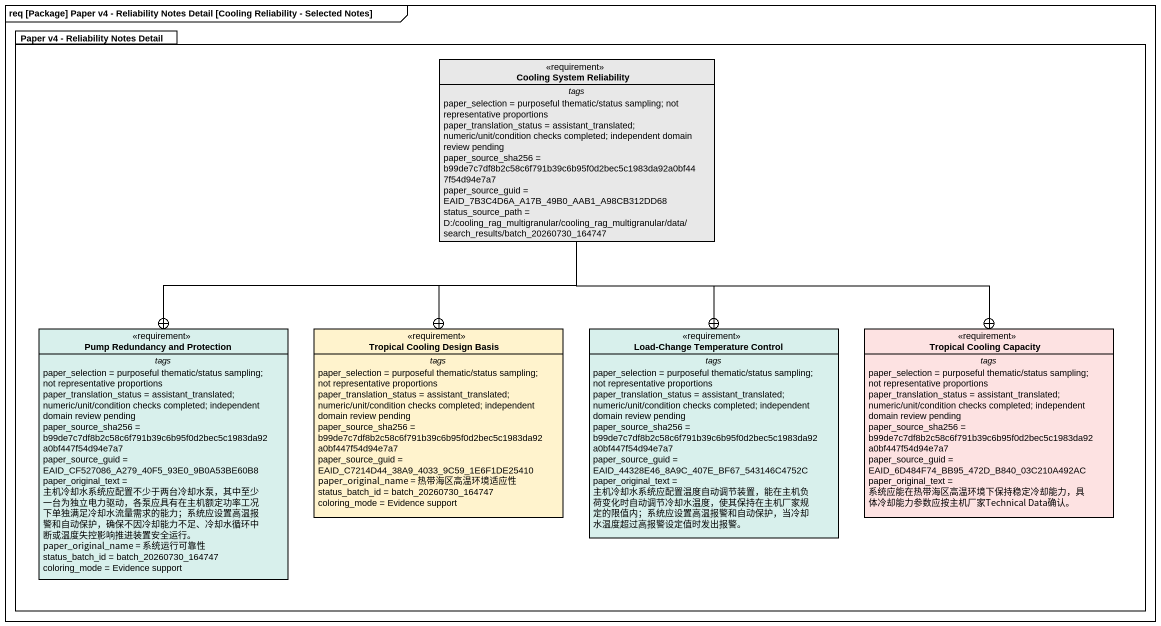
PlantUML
@startuml
mainframe req [Package] Paper v4 - Reliability Notes Detail [Cooling Reliability - Selected Notes]
hide circle
hide empty members
package "Paper v4 - Reliability Notes Detail" as Paper_v4_Reliability_Notes {
  class "Cooling System Reliability" as Cooling_System_Reliability <<requirement>> #E8E8E8 {
    -- tags --
    paper_selection = purposeful thematic/status sampling; not representative proportions
    paper_translation_status = assistant_translated; numeric/unit/condition checks completed; independent domain review pending
    paper_source_sha256 = b99de7c7df8b2c58c6f791b39c6b95f0d2bec5c1983da92a0bf447f54d94e7a7
    paper_source_guid = EAID_7B3C4D6A_A17B_49B0_AAB1_A98CB312DD68
    status_source_path = D:/cooling_rag_multigranular/cooling_rag_multigranular/data/search_results/batch_20260730_164747
  }
  class "Pump Redundancy and Protection" as Pump_Redundancy_and <<requirement>> #D8F0EC {
    -- tags --
    paper_selection = purposeful thematic/status sampling; not representative proportions
    paper_translation_status = assistant_translated; numeric/unit/condition checks completed; independent domain review pending
    paper_source_sha256 = b99de7c7df8b2c58c6f791b39c6b95f0d2bec5c1983da92a0bf447f54d94e7a7
    paper_source_guid = EAID_CF527086_A279_40F5_93E0_9B0A53BE60B8
    paper_original_text = 主机冷却水系统应配置不少于两台冷却水泵，其中至少一台为独立电力驱动，各泵应具有在主机额定功率工况下单独满足冷却水流量需求的能力；系统应设置高温报警和自动保护，确保不因冷却能力不足、冷却水循环中断或温度失控影响推进装置安全运行。
    paper_original_name = 系统运行可靠性
    status_batch_id = batch_20260730_164747
    coloring_mode = Evidence support
  }
  class "Tropical Cooling Design Basis" as Tropical_Cooling_Design <<requirement>> #FFF3CD {
    -- tags --
    paper_selection = purposeful thematic/status sampling; not representative proportions
    paper_translation_status = assistant_translated; numeric/unit/condition checks completed; independent domain review pending
    paper_source_sha256 = b99de7c7df8b2c58c6f791b39c6b95f0d2bec5c1983da92a0bf447f54d94e7a7
    paper_source_guid = EAID_C7214D44_38A9_4033_9C59_1E6F1DE25410
    paper_original_name = 热带海区高温环境适应性
    status_batch_id = batch_20260730_164747
    coloring_mode = Evidence support
  }
  class "Load-Change Temperature Control" as Load_Change_Temperature <<requirement>> #D8F0EC {
    -- tags --
    paper_selection = purposeful thematic/status sampling; not representative proportions
    paper_translation_status = assistant_translated; numeric/unit/condition checks completed; independent domain review pending
    paper_source_sha256 = b99de7c7df8b2c58c6f791b39c6b95f0d2bec5c1983da92a0bf447f54d94e7a7
    paper_source_guid = EAID_44328E46_8A9C_407E_BF67_543146C4752C
    paper_original_text = 主机冷却水系统应配置温度自动调节装置，能在主机负荷变化时自动调节冷却水温度，使其保持在主机厂家规定的限值内；系统应设置高温报警和自动保护，当冷却水温度超过高报警设定值时发出报警。
  }
  class "Tropical Cooling Capacity" as Tropical_Cooling_Capacity <<requirement>> #FDE2E2 {
    -- tags --
    paper_selection = purposeful thematic/status sampling; not representative proportions
    paper_translation_status = assistant_translated; numeric/unit/condition checks completed; independent domain review pending
    paper_source_sha256 = b99de7c7df8b2c58c6f791b39c6b95f0d2bec5c1983da92a0bf447f54d94e7a7
    paper_source_guid = EAID_6D484F74_BB95_472D_B840_03C210A492AC
    paper_original_text = 系统应能在热带海区高温环境下保持稳定冷却能力，具体冷却能力参数应按主机厂家Technical Data确认。
  }
}
Cooling_System_Reliability --+ Pump_Redundancy_and
Cooling_System_Reliability --+ Tropical_Cooling_Design
Cooling_System_Reliability --+ Load_Change_Temperature
Cooling_System_Reliability --+ Tropical_Cooling_Capacity
@enduml
